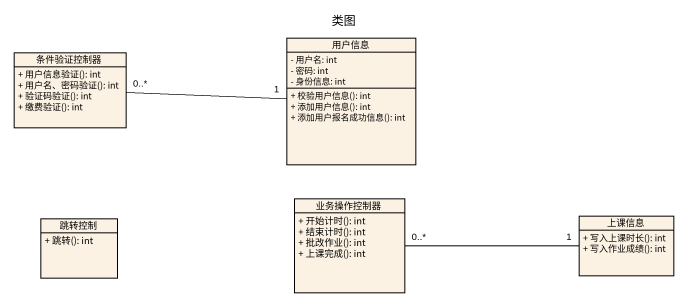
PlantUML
@startuml
title 类图
hide circle
hide empty members
skinparam classAttributeIconSize 0
class 条件验证控制器 {
  + 用户信息验证(): int
  + 用户名、密码验证(): int
  + 验证码验证(): int
  + 缴费验证(): int
}
class 用户信息 {
  - 用户名: int
  - 密码: int
  - 身份信息: int
  + 校验用户信息(): int
  + 添加用户信息(): int
  + 添加用户报名成功信息(): int
}
class 业务操作控制器 {
  + 开始计时(): int
  + 结束计时(): int
  + 批改作业(): int
  + 上课完成(): int
}
class 跳转控制 {
  + 跳转(): int
}
class 上课信息 {
  + 写入上课时长(): int
  + 写入作业成绩(): int
}
条件验证控制器 "0..*" -right- "1" 用户信息
业务操作控制器 "0..*" -right- "1" 上课信息
@enduml
